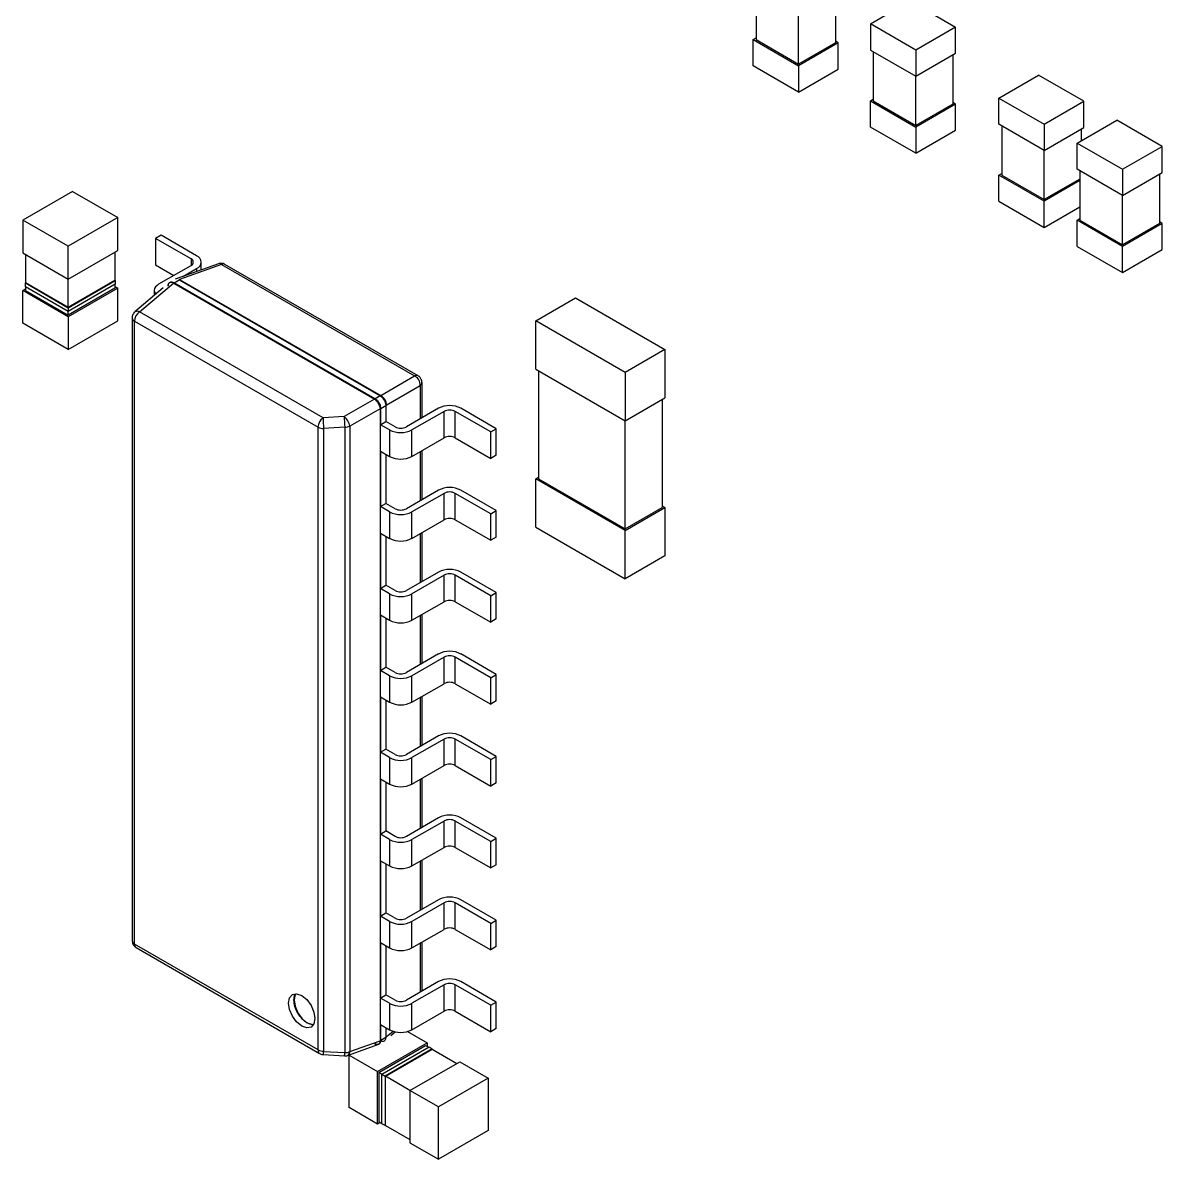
# Model space of a CAD drawing. Header units: millimetres. Extents: x -3 to 395, y 18 to 269.
# Drawn here: x 332.35 to 346.78, y 56.63 to 71.02 of the extents above; entities that cross this region are included whole.
import ezdxf

# ---------------------------------------------------------------- set-up
doc = ezdxf.new("R2010")
doc.units = ezdxf.units.MM

msp = doc.modelspace()

# ---------------------------------------------------------------- linework, layer by layer
at = {"color": 7, "linetype": 'Continuous', "lineweight": 25}
for p, q in [((341.634, 71.425), (341.634, 70.802)), ((342.64, 71.384), (342.64, 70.761)), ((343.083, 71.001), (343.586, 71.292)), ((343.586, 71.292), (344.16, 70.96)), ((342.172, 70.491), (342.172, 71.114)), ((343.657, 70.67), (343.083, 71.001)), ((343.083, 71.001), (343.083, 70.67)), ((344.16, 70.96), (343.657, 70.67)), ((344.16, 70.629), (344.16, 70.96)), ((341.598, 70.802), (341.634, 70.823)), ((341.598, 70.802), (342.172, 70.471)), ((341.598, 70.471), (341.598, 70.802)), ((341.634, 70.802), (342.172, 70.491)), ((342.64, 70.761), (342.172, 70.491)), ((342.675, 70.761), (342.172, 70.471)), ((342.675, 70.761), (342.64, 70.781)), ((342.675, 70.429), (342.675, 70.761)), ((343.083, 70.67), (343.657, 70.339)), ((343.119, 70.65), (343.119, 70.027)), ((343.657, 70.67), (343.657, 70.339)), ((343.657, 70.339), (344.16, 70.629)), ((344.125, 70.608), (344.125, 69.985)), ((342.172, 70.139), (341.598, 70.471)), ((342.172, 70.471), (342.172, 70.139)), ((342.172, 70.139), (342.675, 70.429)), ((343.657, 69.715), (343.657, 70.339)), ((344.71, 70.063), (345.212, 70.353)), ((345.786, 70.021), (345.212, 70.353)), ((343.083, 70.027), (343.119, 70.047)), ((343.083, 70.027), (343.657, 69.695)), ((343.083, 69.695), (343.083, 70.027)), ((343.119, 70.027), (343.657, 69.715)), ((344.125, 69.985), (343.657, 69.715)), ((344.16, 69.985), (343.657, 69.695)), ((344.16, 69.985), (344.125, 70.006)), ((344.16, 69.654), (344.16, 69.985)), ((344.71, 69.731), (344.71, 70.063)), ((344.71, 70.063), (345.284, 69.731)), ((345.284, 69.731), (345.786, 70.021)), ((345.786, 69.69), (345.786, 70.021)), ((343.657, 69.364), (343.083, 69.695)), ((343.657, 69.695), (343.657, 69.364)), ((345.284, 69.4), (344.71, 69.731)), ((344.745, 69.711), (344.745, 69.088)), ((345.284, 69.731), (345.284, 69.4)), ((345.284, 69.4), (345.786, 69.69)), ((345.7, 69.491), (346.202, 69.781)), ((346.776, 69.45), (346.202, 69.781)), ((343.657, 69.364), (344.16, 69.654)), ((345.751, 69.669), (345.751, 69.521)), ((345.284, 68.777), (345.284, 69.4)), ((345.7, 69.16), (345.7, 69.491)), ((345.7, 69.491), (346.274, 69.16)), ((346.274, 69.16), (346.776, 69.45)), ((346.776, 69.118), (346.776, 69.45)), ((344.71, 69.088), (344.745, 69.108)), ((346.274, 68.828), (345.7, 69.16)), ((345.735, 69.139), (345.735, 68.516)), ((346.274, 69.16), (346.274, 68.828)), ((346.274, 68.828), (346.776, 69.118)), ((345.284, 68.756), (344.71, 69.088)), ((344.71, 68.756), (344.71, 69.088)), ((344.745, 69.088), (345.284, 68.777)), ((345.735, 69.037), (345.284, 68.777)), ((345.735, 69.017), (345.284, 68.756)), ((346.741, 69.098), (346.741, 68.475)), ((332.979, 68.88), (332.351, 68.517)), ((332.979, 68.88), (333.554, 68.549)), ((346.274, 68.205), (346.274, 68.828)), ((344.71, 68.756), (345.284, 68.425)), ((345.284, 68.425), (345.284, 68.756)), ((345.284, 68.425), (345.735, 68.685)), ((333.554, 68.549), (332.925, 68.186)), ((333.554, 68.134), (333.554, 68.549)), ((345.7, 68.516), (345.735, 68.537)), ((332.351, 68.517), (332.351, 68.102)), ((332.925, 68.186), (332.351, 68.517)), ((346.274, 68.185), (345.7, 68.516)), ((345.7, 68.185), (345.7, 68.516)), ((345.735, 68.516), (346.274, 68.205)), ((346.741, 68.475), (346.274, 68.205)), ((346.776, 68.475), (346.274, 68.185)), ((346.776, 68.475), (346.741, 68.495)), ((346.776, 68.143), (346.776, 68.475)), ((334.103, 68.325), (334.032, 68.284)), ((334.481, 68.025), (334.032, 68.284)), ((334.032, 68.284), (334.032, 67.95)), ((334.552, 68.066), (334.103, 68.325)), ((332.351, 68.102), (332.925, 67.771)), ((332.925, 67.771), (332.925, 68.186)), ((332.925, 67.771), (333.554, 68.134)), ((333.518, 68.113), (333.518, 67.752)), ((345.7, 68.185), (346.274, 67.853)), ((346.274, 67.853), (346.274, 68.185)), ((346.274, 67.853), (346.776, 68.143)), ((332.386, 68.082), (332.386, 67.721)), ((334.032, 67.95), (334.262, 67.817)), ((334.827, 67.964), (334.281, 67.769)), ((334.868, 67.956), (334.336, 67.766)), ((334.61, 67.887), (334.61, 67.984)), ((334.868, 67.956), (337.312, 66.545)), ((337.355, 66.546), (334.91, 67.957)), ((334.074, 67.709), (334.481, 67.943)), ((334.385, 67.806), (334.552, 67.903)), ((332.386, 67.723), (332.383, 67.721)), ((332.383, 67.673), (332.383, 67.721)), ((332.383, 67.721), (332.926, 67.408)), ((332.383, 67.721), (332.386, 67.721)), ((332.926, 67.36), (332.383, 67.673)), ((332.925, 67.41), (332.386, 67.721)), ((332.386, 67.671), (332.386, 67.625)), ((332.925, 67.41), (332.925, 67.771)), ((333.518, 67.752), (332.925, 67.41)), ((333.554, 67.657), (332.925, 67.294)), ((333.518, 67.657), (332.925, 67.314)), ((332.926, 67.408), (333.522, 67.752)), ((333.522, 67.704), (332.926, 67.36)), ((333.522, 67.752), (333.518, 67.754)), ((333.518, 67.752), (333.522, 67.752)), ((333.518, 67.702), (333.518, 67.657)), ((333.518, 67.677), (333.554, 67.657)), ((333.522, 67.752), (333.522, 67.704)), ((333.554, 67.242), (333.554, 67.657)), ((334.129, 67.659), (333.77, 67.355)), ((333.828, 67.355), (334.258, 67.72)), ((334.266, 67.725), (334.258, 67.72)), ((334.258, 67.72), (336.804, 66.251)), ((334.266, 67.725), (334.329, 67.762)), ((336.811, 66.256), (334.266, 67.725)), ((334.336, 67.766), (334.329, 67.762)), ((334.329, 67.762), (336.874, 66.292)), ((334.336, 67.766), (336.882, 66.296)), ((332.351, 67.625), (332.386, 67.646)), ((332.925, 67.294), (332.351, 67.625)), ((332.351, 67.211), (332.351, 67.625)), ((332.386, 67.625), (332.925, 67.314)), ((334.016, 67.627), (334.016, 67.563)), ((338.845, 67.243), (339.348, 67.533)), ((339.348, 67.533), (340.479, 66.88)), ((332.926, 67.408), (332.926, 67.36)), ((332.925, 67.314), (332.925, 67.36)), ((332.925, 67.294), (332.925, 66.879)), ((332.925, 66.879), (333.554, 67.242)), ((333.735, 67.278), (333.735, 59.393)), ((333.764, 67.237), (336.089, 65.896)), ((333.764, 59.352), (333.764, 67.237)), ((336.152, 66.013), (333.828, 67.355)), ((339.976, 66.589), (338.845, 67.243)), ((338.845, 66.63), (338.845, 67.243)), ((332.925, 66.879), (332.351, 67.211)), ((340.479, 66.88), (339.976, 66.589)), ((340.479, 66.88), (340.479, 66.267)), ((336.882, 66.296), (337.312, 66.545)), ((338.845, 66.63), (339.976, 65.977)), ((338.88, 66.61), (338.88, 65.242)), ((339.976, 66.589), (339.976, 65.977)), ((336.952, 66.174), (337.383, 66.423)), ((337.405, 66.015), (337.405, 66.459)), ((336.804, 66.251), (336.421, 66.03)), ((336.804, 66.251), (336.811, 66.256)), ((336.874, 66.292), (336.811, 66.256)), ((336.874, 66.292), (336.882, 66.296)), ((339.976, 65.977), (340.479, 66.267)), ((340.444, 66.247), (340.444, 64.879)), ((336.874, 66.129), (336.491, 65.908)), ((336.882, 66.133), (336.874, 66.129)), ((336.874, 66.129), (336.874, 58.127)), ((336.882, 66.133), (336.945, 66.17)), ((336.952, 66.174), (336.945, 66.17)), ((337.614, 66.135), (337.207, 65.9)), ((337.684, 66.094), (337.278, 65.86)), ((337.684, 65.76), (337.684, 66.094)), ((338.275, 65.835), (337.826, 66.094)), ((337.826, 65.76), (337.826, 66.094)), ((338.345, 65.876), (337.896, 66.135)), ((336.421, 66.03), (336.152, 66.013)), ((336.878, 65.927), (336.949, 65.968)), ((336.995, 65.86), (336.878, 65.927)), ((336.878, 65.592), (336.878, 65.927)), ((337.066, 65.9), (336.949, 65.968)), ((339.976, 64.609), (339.976, 65.977)), ((336.089, 58.01), (336.089, 65.896)), ((336.428, 65.895), (336.159, 65.879)), ((336.159, 65.879), (336.159, 57.993)), ((336.428, 65.895), (336.428, 57.977)), ((336.491, 65.908), (336.491, 57.99)), ((336.995, 65.86), (336.995, 65.525)), ((337.278, 65.525), (337.278, 65.86)), ((338.275, 65.835), (338.345, 65.876)), ((338.275, 65.5), (338.275, 65.835)), ((338.345, 65.541), (338.345, 65.876)), ((337.278, 65.525), (337.684, 65.76)), ((337.826, 65.76), (338.275, 65.5)), ((336.878, 65.592), (336.995, 65.525)), ((337.405, 64.978), (337.405, 65.598)), ((338.345, 65.541), (338.275, 65.5)), ((338.845, 65.242), (338.88, 65.262)), ((339.976, 64.589), (338.845, 65.242)), ((338.845, 64.63), (338.845, 65.242)), ((338.88, 65.242), (339.976, 64.609)), ((337.614, 65.098), (337.207, 64.863)), ((338.345, 64.839), (337.896, 65.098)), ((336.878, 64.89), (336.949, 64.931)), ((337.066, 64.863), (336.949, 64.931)), ((337.684, 65.057), (337.278, 64.823)), ((337.684, 64.723), (337.684, 65.057)), ((338.275, 64.798), (337.826, 65.057)), ((337.826, 64.723), (337.826, 65.057)), ((336.995, 64.823), (336.878, 64.89)), ((336.878, 64.555), (336.878, 64.89)), ((336.995, 64.823), (336.995, 64.488)), ((337.278, 64.488), (337.278, 64.823)), ((338.275, 64.798), (338.345, 64.839)), ((338.275, 64.463), (338.275, 64.798)), ((338.345, 64.504), (338.345, 64.839)), ((339.976, 64.609), (340.444, 64.879)), ((339.976, 64.589), (340.479, 64.879)), ((340.444, 64.9), (340.479, 64.879)), ((340.479, 64.879), (340.479, 64.267)), ((337.278, 64.488), (337.684, 64.723)), ((337.826, 64.723), (338.275, 64.463)), ((338.845, 64.63), (339.976, 63.976)), ((336.878, 64.555), (336.995, 64.488)), ((337.405, 63.941), (337.405, 64.561)), ((338.345, 64.504), (338.275, 64.463)), ((339.976, 63.976), (339.976, 64.589)), ((340.479, 64.267), (339.976, 63.976)), ((337.614, 64.061), (337.207, 63.826)), ((338.345, 63.802), (337.896, 64.061)), ((337.684, 64.02), (337.278, 63.786)), ((337.684, 63.685), (337.684, 64.02)), ((338.275, 63.761), (337.826, 64.02)), ((337.826, 63.685), (337.826, 64.02)), ((336.878, 63.853), (336.949, 63.894)), ((336.995, 63.786), (336.878, 63.853)), ((336.878, 63.518), (336.878, 63.853)), ((337.066, 63.826), (336.949, 63.894)), ((336.995, 63.786), (336.995, 63.451)), ((337.278, 63.451), (337.278, 63.786)), ((338.275, 63.761), (338.345, 63.802)), ((338.345, 63.467), (338.345, 63.802)), ((337.278, 63.451), (337.684, 63.685)), ((337.826, 63.685), (338.275, 63.426)), ((338.275, 63.426), (338.275, 63.761)), ((336.878, 63.518), (336.995, 63.451)), ((337.405, 62.904), (337.405, 63.524)), ((338.345, 63.467), (338.275, 63.426)), ((337.614, 63.024), (337.207, 62.789)), ((337.684, 62.983), (337.278, 62.749)), ((337.684, 62.648), (337.684, 62.983)), ((338.275, 62.724), (337.826, 62.983)), ((337.826, 62.648), (337.826, 62.983)), ((338.345, 62.765), (337.896, 63.024)), ((336.878, 62.816), (336.949, 62.857)), ((336.995, 62.749), (336.878, 62.816)), ((336.878, 62.481), (336.878, 62.816)), ((337.066, 62.789), (336.949, 62.857)), ((338.275, 62.724), (338.345, 62.765)), ((338.345, 62.43), (338.345, 62.765)), ((336.995, 62.749), (336.995, 62.414)), ((337.278, 62.414), (337.278, 62.749)), ((337.278, 62.414), (337.684, 62.648)), ((337.826, 62.648), (338.275, 62.389)), ((338.275, 62.389), (338.275, 62.724)), ((336.878, 62.481), (336.995, 62.414)), ((337.405, 61.867), (337.405, 62.487)), ((338.345, 62.43), (338.275, 62.389)), ((337.614, 61.987), (337.207, 61.752)), ((337.684, 61.946), (337.278, 61.712)), ((337.684, 61.611), (337.684, 61.946)), ((338.275, 61.687), (337.826, 61.946)), ((337.826, 61.611), (337.826, 61.946)), ((338.345, 61.728), (337.896, 61.987)), ((336.878, 61.779), (336.949, 61.82)), ((336.995, 61.712), (336.878, 61.779)), ((336.878, 61.444), (336.878, 61.779)), ((337.066, 61.752), (336.949, 61.82)), ((336.995, 61.712), (336.995, 61.377)), ((337.278, 61.377), (337.278, 61.712)), ((337.278, 61.377), (337.684, 61.611)), ((337.826, 61.611), (338.275, 61.352)), ((338.275, 61.687), (338.345, 61.728)), ((338.275, 61.352), (338.275, 61.687)), ((338.345, 61.393), (338.345, 61.728)), ((336.878, 61.444), (336.995, 61.377)), ((337.405, 60.83), (337.405, 61.45)), ((338.345, 61.393), (338.275, 61.352)), ((337.614, 60.95), (337.207, 60.715)), ((337.684, 60.909), (337.278, 60.675)), ((337.684, 60.574), (337.684, 60.909)), ((338.275, 60.65), (337.826, 60.909)), ((337.826, 60.574), (337.826, 60.909)), ((338.345, 60.691), (337.896, 60.95)), ((336.878, 60.742), (336.949, 60.783)), ((336.995, 60.675), (336.878, 60.742)), ((336.878, 60.407), (336.878, 60.742)), ((337.066, 60.715), (336.949, 60.783)), ((336.995, 60.675), (336.995, 60.34)), ((337.278, 60.34), (337.278, 60.675)), ((338.275, 60.65), (338.345, 60.691)), ((338.275, 60.315), (338.275, 60.65)), ((338.345, 60.356), (338.345, 60.691)), ((337.278, 60.34), (337.684, 60.574)), ((337.826, 60.574), (338.275, 60.315)), ((336.878, 60.407), (336.995, 60.34)), ((337.405, 59.793), (337.405, 60.413)), ((338.345, 60.356), (338.275, 60.315)), ((337.614, 59.913), (337.207, 59.678)), ((337.684, 59.872), (337.278, 59.638)), ((337.684, 59.537), (337.684, 59.872)), ((338.275, 59.613), (337.826, 59.872)), ((337.826, 59.537), (337.826, 59.872)), ((338.345, 59.654), (337.896, 59.913)), ((336.878, 59.705), (336.949, 59.746)), ((337.066, 59.678), (336.949, 59.746)), ((336.995, 59.638), (336.878, 59.705)), ((336.878, 59.37), (336.878, 59.705)), ((336.995, 59.638), (336.995, 59.303)), ((337.278, 59.303), (337.278, 59.638)), ((338.275, 59.613), (338.345, 59.654)), ((338.275, 59.278), (338.275, 59.613)), ((338.345, 59.319), (338.345, 59.654)), ((337.278, 59.303), (337.684, 59.537)), ((337.826, 59.537), (338.275, 59.278)), ((336.089, 58.01), (333.764, 59.352)), ((333.785, 59.306), (336.109, 57.965)), ((336.878, 59.37), (336.995, 59.303)), ((337.405, 58.756), (337.405, 59.376)), ((338.345, 59.319), (338.275, 59.278)), ((337.614, 58.876), (337.207, 58.641)), ((338.345, 58.617), (337.896, 58.876)), ((337.684, 58.835), (337.278, 58.601)), ((337.684, 58.5), (337.684, 58.835)), ((338.275, 58.576), (337.826, 58.835)), ((337.826, 58.5), (337.826, 58.835)), ((336.878, 58.668), (336.949, 58.709)), ((336.995, 58.601), (336.878, 58.668)), ((336.878, 58.333), (336.878, 58.668)), ((337.066, 58.641), (336.949, 58.709)), ((336.995, 58.601), (336.995, 58.266)), ((337.278, 58.266), (337.278, 58.601)), ((338.275, 58.576), (338.345, 58.617)), ((338.275, 58.241), (338.275, 58.576)), ((338.345, 58.282), (338.345, 58.617)), ((337.278, 58.266), (337.684, 58.5)), ((337.826, 58.5), (338.275, 58.241)), ((336.878, 58.333), (336.995, 58.266)), ((338.345, 58.282), (338.275, 58.241)), ((336.945, 58.168), (336.882, 58.131)), ((336.945, 58.168), (336.952, 58.172)), ((337.011, 58.193), (337.065, 58.239)), ((337.22, 58.243), (337.469, 58.099)), ((336.159, 57.993), (336.428, 57.977)), ((336.462, 57.941), (336.859, 58.083)), ((336.491, 57.99), (336.874, 58.127)), ((336.84, 57.736), (337.469, 58.099)), ((336.858, 57.726), (337.451, 58.068)), ((336.874, 58.127), (336.882, 58.131)), ((336.897, 57.704), (337.494, 58.048)), ((337.535, 58.024), (336.939, 57.68)), ((336.941, 57.678), (337.534, 58.021)), ((337.451, 58.068), (337.49, 58.046)), ((337.469, 58.099), (337.469, 58.058)), ((337.494, 58.048), (337.535, 58.024)), ((337.534, 58.021), (337.846, 57.84)), ((337.535, 58.02), (337.535, 58.024)), ((336.153, 57.951), (336.422, 57.935)), ((336.481, 57.943), (336.5, 57.954)), ((336.481, 57.943), (336.84, 57.736)), ((336.481, 57.28), (336.481, 57.943)), ((337.253, 57.498), (337.882, 57.861)), ((337.882, 57.861), (338.241, 57.653)), ((336.84, 57.073), (336.84, 57.736)), ((336.897, 57.703), (336.858, 57.726)), ((336.858, 57.726), (336.858, 57.104)), ((336.897, 57.077), (336.897, 57.704)), ((336.897, 57.704), (336.939, 57.68)), ((336.939, 57.68), (336.939, 57.053)), ((336.939, 57.68), (336.941, 57.678)), ((337.253, 57.498), (336.941, 57.678)), ((336.941, 57.056), (336.941, 57.678)), ((338.241, 57.653), (337.612, 57.29)), ((338.241, 57.653), (338.241, 56.99)), ((337.612, 57.29), (337.253, 57.498)), ((337.253, 57.498), (337.253, 56.835)), ((336.84, 57.073), (336.481, 57.28)), ((337.612, 56.627), (337.612, 57.29)), ((336.876, 57.093), (336.84, 57.073)), ((336.858, 57.104), (336.897, 57.081)), ((336.939, 57.053), (336.897, 57.077)), ((336.939, 57.053), (336.943, 57.055)), ((336.941, 57.056), (337.253, 56.875)), ((338.241, 56.99), (337.612, 56.627)), ((337.253, 56.835), (337.612, 56.627))]:
    msp.add_line(p, q, dxfattribs=at)
at = {"color": 8, "linetype": 'Continuous', "lineweight": 25}
for p, q in [((334.481, 68.025), (334.481, 67.943)), ((334.552, 67.903), (334.552, 67.866)), ((337.383, 66.423), (337.383, 66.002)), ((336.882, 65.929), (336.882, 66.133)), ((336.945, 66.17), (336.945, 65.966)), ((336.952, 65.966), (336.952, 66.174)), ((336.882, 64.892), (336.882, 65.59)), ((336.945, 65.553), (336.945, 64.929)), ((336.952, 64.929), (336.952, 65.549)), ((337.383, 65.585), (337.383, 64.965)), ((336.882, 63.855), (336.882, 64.553)), ((336.945, 64.516), (336.945, 63.892)), ((336.952, 63.892), (336.952, 64.512)), ((337.383, 64.548), (337.383, 63.928)), ((336.882, 62.818), (336.882, 63.516)), ((336.945, 63.479), (336.945, 62.855)), ((336.952, 62.855), (336.952, 63.475)), ((337.383, 63.511), (337.383, 62.891)), ((336.882, 61.781), (336.882, 62.479)), ((337.383, 62.474), (337.383, 61.854)), ((336.945, 62.442), (336.945, 61.818)), ((336.952, 61.818), (336.952, 62.438)), ((336.882, 60.744), (336.882, 61.442)), ((336.945, 61.405), (336.945, 60.781)), ((336.952, 60.781), (336.952, 61.401)), ((337.383, 61.437), (337.383, 60.817)), ((336.882, 59.707), (336.882, 60.405)), ((336.945, 60.368), (336.945, 59.744)), ((336.952, 59.744), (336.952, 60.364)), ((337.383, 60.4), (337.383, 59.78)), ((336.882, 58.67), (336.882, 59.368)), ((336.945, 59.331), (336.945, 58.707)), ((336.952, 58.707), (336.952, 59.327)), ((337.383, 59.363), (337.383, 58.743)), ((336.882, 58.131), (336.882, 58.331)), ((336.945, 58.294), (336.945, 58.168)), ((336.952, 58.172), (336.952, 58.29)), ((337.04, 58.246), (336.952, 58.172))]:
    msp.add_line(p, q, dxfattribs=at)
at = {"color": 7, "linetype": 'Continuous', "lineweight": 25, "flags": 128}
for points in [[(334.074, 67.709), (334.05, 67.691), (334.031, 67.671), (334.02, 67.65), (334.016, 67.627), (334.02, 67.605), (334.031, 67.583), (334.034, 67.579)], [(335.714, 58.604), (335.727, 58.67), (335.764, 58.712), (335.818, 58.723), (335.882, 58.701), (335.947, 58.649), (336.001, 58.575), (336.037, 58.491), (336.05, 58.41), (336.037, 58.343), (336.001, 58.301), (335.947, 58.29), (335.882, 58.313), (335.818, 58.365), (335.764, 58.438), (335.727, 58.522), (335.714, 58.604)], [(335.804, 58.723), (335.798, 58.711), (335.785, 58.644)], [(335.785, 58.644), (335.798, 58.563), (335.834, 58.479), (335.889, 58.405), (335.953, 58.354), (336.017, 58.331), (336.031, 58.331)]]:
    msp.add_lwpolyline(points, dxfattribs=at)
at = {"color": 7, "linetype": 'Continuous', "lineweight": 25}
for centre, radius, start, end in [((334.466, 67.984), 0.0437, 290.7893, 69.2124), ((334.521, 67.984), 0.0873, 290.7819, 69.2161), ((333.92, 67.23), 0.156, 126.2964, 177.1706), ((337.251, 66.428), 0.132, 357.855, 62.1438), ((337.755, 65.862), 0.307, 62.6084, 117.3911), ((337.755, 65.958), 0.154, 62.6093, 117.3902), ((336.244, 65.888), 0.156, 126.2964, 177.1706), ((338.062, 66.051), 1.91, 181.1167, 185.1636), ((338.336, 66.067), 1.916, 181.1248, 185.1598), ((336.301, 65.879), 0.192, 8.5223, 51.479), ((336.157, 66.023), 0.144, 241.9613, 271.1444), ((336.43, 66.046), 0.151, 269.2727, 293.8319), ((337.136, 66.133), 0.307, 242.6083, 297.3911), ((337.136, 66.037), 0.154, 242.6093, 297.3902), ((337.755, 65.623), 0.154, 62.6093, 117.3902), ((337.136, 65.798), 0.307, 242.6083, 297.3911), ((337.755, 64.825), 0.307, 62.6098, 117.3896), ((337.755, 64.921), 0.154, 62.6093, 117.3902), ((337.136, 65.095), 0.307, 242.6083, 297.3911), ((337.136, 65), 0.154, 242.6093, 297.3902), ((337.755, 64.586), 0.154, 62.6093, 117.3902), ((337.136, 64.761), 0.307, 242.6083, 297.3911), ((337.755, 63.788), 0.307, 62.6098, 117.3896), ((337.755, 63.884), 0.154, 62.6093, 117.3902), ((337.136, 64.058), 0.307, 242.6083, 297.3911), ((337.136, 63.963), 0.154, 242.6063, 297.3931), ((337.755, 63.549), 0.154, 62.6093, 117.3902), ((337.136, 63.724), 0.307, 242.6083, 297.3911), ((337.755, 62.751), 0.307, 62.6098, 117.3896), ((337.755, 62.847), 0.154, 62.6093, 117.3902), ((337.136, 62.926), 0.154, 242.6063, 297.3931), ((337.136, 63.021), 0.307, 242.6083, 297.3911), ((337.755, 62.512), 0.154, 62.6093, 117.3902), ((337.136, 62.687), 0.307, 242.6083, 297.3911), ((337.755, 61.714), 0.307, 62.6106, 117.3888), ((337.755, 61.81), 0.154, 62.6093, 117.3902), ((337.136, 61.889), 0.154, 242.6063, 297.3931), ((337.136, 61.984), 0.307, 242.6083, 297.3911), ((337.755, 61.475), 0.154, 62.6093, 117.3902), ((337.136, 61.65), 0.307, 242.6083, 297.3911), ((337.755, 60.677), 0.307, 62.6106, 117.3888), ((337.755, 60.773), 0.154, 62.6093, 117.3902), ((337.136, 60.947), 0.307, 242.6083, 297.3911), ((337.136, 60.852), 0.154, 242.6063, 297.3931), ((337.755, 60.438), 0.154, 62.6093, 117.3902), ((337.136, 60.613), 0.307, 242.6083, 297.3911), ((337.755, 59.64), 0.307, 62.6106, 117.3888), ((337.755, 59.736), 0.154, 62.6093, 117.3902), ((337.136, 59.91), 0.307, 242.6083, 297.3911), ((337.136, 59.815), 0.154, 242.6063, 297.3931), ((337.755, 59.401), 0.154, 62.6104, 117.389), ((333.785, 59.398), 0.0499, 185.4036, 245.9186), ((337.136, 59.576), 0.307, 242.6083, 297.3911), ((337.755, 58.603), 0.307, 62.6106, 117.3888), ((337.755, 58.699), 0.154, 62.6104, 117.389), ((337.136, 58.873), 0.307, 242.6083, 297.3911), ((337.136, 58.778), 0.154, 242.6063, 297.3931), ((337.755, 58.364), 0.154, 62.6104, 117.389), ((337.136, 58.539), 0.307, 242.6083, 297.3911), ((336.157, 58.138), 0.144, 241.9578, 271.1478), ((336.428, 58.035), 0.1, 266.5273, 289.6797), ((336.43, 58.128), 0.151, 269.2727, 293.8319)]:
    msp.add_arc(centre, radius, start, end, dxfattribs=at)
at = {"color": 8, "linetype": 'Continuous', "lineweight": 25}
for centre, radius, start, end in [((334.839, 67.921), 0.0447, 50.0242, 106.0927), ((334.89, 67.916), 0.0458, 63.8214, 119.218), ((333.783, 67.282), 0.0486, 184.5234, 246.8228), ((333.8, 67.309), 0.0539, 58.5688, 122.8201), ((337.335, 66.505), 0.0458, 63.8545, 119.2204), ((337.359, 66.462), 0.0458, 300.7429, 356.3388), ((333.813, 59.346), 0.0485, 173.1714, 235.5159), ((336.138, 58.005), 0.0499, 174.077, 234.6226), ((336.008, 57.994), 0.152, 343.7647, 359.8673), ((336.277, 57.977), 0.151, 343.723, 359.8937), ((336.439, 57.988), 0.0523, 296.0752, 2.5416)]:
    msp.add_arc(centre, radius, start, end, dxfattribs=at)
at = {"color": 7, "linetype": 'Continuous', "lineweight": 25}
for points, knots in [([(334.91, 67.956), (334.904, 67.96), (334.888, 67.968), (334.858, 67.972), (334.837, 67.967), (334.827, 67.964)], [0, 0, 0, 0, 0.256466, 0.627804, 1, 1, 1, 1]), ([(334.258, 67.72), (334.248, 67.724), (334.228, 67.731), (334.204, 67.725), (334.189, 67.708), (334.188, 67.689), (334.188, 67.68)], [0, 0, 0, 0, 0.250012, 0.500015, 0.749998, 1, 1, 1, 1]), ([(334.195, 67.684), (334.196, 67.694), (334.198, 67.715), (334.214, 67.732), (334.238, 67.738), (334.256, 67.729), (334.266, 67.725)], [0, 0, 0, 0, 0.250012, 0.499985, 0.750011, 1, 1, 1, 1]), ([(333.744, 67.32), (333.739, 67.307), (333.734, 67.294), (333.735, 67.28), (333.735, 67.278)], [0, 0, 0, 0, 0.908292, 1, 1, 1, 1]), ([(333.771, 67.354), (333.766, 67.35), (333.755, 67.341), (333.748, 67.328), (333.744, 67.32)], [0, 0, 0, 0, 0.394821, 1, 1, 1, 1]), ([(337.396, 66.501), (337.389, 66.511), (337.38, 66.527), (337.364, 66.541), (337.357, 66.544), (337.354, 66.545)], [0, 0, 0, 0, 0.608902, 0.887656, 1, 1, 1, 1]), ([(337.404, 66.459), (337.404, 66.463), (337.405, 66.477), (337.4, 66.491), (337.396, 66.501)], [0, 0, 0, 0, 0.287594, 1, 1, 1, 1]), ([(336.804, 66.251), (336.812, 66.244), (336.829, 66.23), (336.851, 66.197), (336.868, 66.161), (336.872, 66.14), (336.874, 66.129)], [0, 0, 0, 0, 0.249974, 0.499987, 0.749979, 1, 1, 1, 1]), ([(336.811, 66.256), (336.82, 66.249), (336.839, 66.236), (336.862, 66.204), (336.879, 66.167), (336.881, 66.145), (336.882, 66.133)], [0, 0, 0, 0, 0.2499942, 0.4999863, 0.7499917, 1, 1, 1, 1]), ([(336.874, 66.292), (336.884, 66.286), (336.902, 66.272), (336.926, 66.24), (336.942, 66.204), (336.944, 66.181), (336.945, 66.17)], [0, 0, 0, 0, 0.2499942, 0.4999863, 0.7499917, 1, 1, 1, 1]), ([(336.882, 66.296), (336.892, 66.29), (336.912, 66.278), (336.936, 66.246), (336.951, 66.209), (336.952, 66.186), (336.952, 66.174)], [0, 0, 0, 0, 0.249974, 0.499987, 0.749979, 1, 1, 1, 1]), ([(333.735, 59.392), (333.737, 59.38), (333.739, 59.356), (333.758, 59.326), (333.777, 59.313), (333.785, 59.307)], [0, 0, 0, 0, 0.349718, 0.693014, 1, 1, 1, 1]), ([(335.784, 58.644), (335.785, 58.67), (335.786, 58.701), (335.802, 58.717), (335.804, 58.72)], [0, 0, 0, 0, 0.831026, 1, 1, 1, 1]), ([(336.033, 58.333), (336.027, 58.332), (336.005, 58.326), (335.952, 58.35), (335.886, 58.4), (335.831, 58.477), (335.791, 58.563), (335.787, 58.617), (335.784, 58.644)], [0, 0, 0, 0, 0.054185, 0.243802, 0.432262, 0.621873, 0.810649, 1, 1, 1, 1]), ([(336.945, 58.168), (336.944, 58.158), (336.942, 58.137), (336.926, 58.12), (336.902, 58.114), (336.884, 58.123), (336.874, 58.127)], [0, 0, 0, 0, 0.250014, 0.500035, 0.75001, 1, 1, 1, 1]), ([(336.874, 58.127), (336.872, 58.117), (336.868, 58.096), (336.851, 58.078), (336.829, 58.073), (336.812, 58.082), (336.804, 58.086)], [0, 0, 0, 0, 0.250017, 0.500006, 0.749988, 1, 1, 1, 1]), ([(336.882, 58.131), (336.881, 58.121), (336.879, 58.101), (336.862, 58.083), (336.839, 58.078), (336.82, 58.086), (336.811, 58.09)], [0, 0, 0, 0, 0.250014, 0.500035, 0.75001, 1, 1, 1, 1]), ([(336.11, 57.965), (336.115, 57.962), (336.128, 57.955), (336.142, 57.953), (336.15, 57.952)], [0, 0, 0, 0, 0.423922, 1, 1, 1, 1])]:
    msp.add_open_spline(points, degree=3, knots=knots, dxfattribs=at)

doc.saveas('drawing.dxf')
